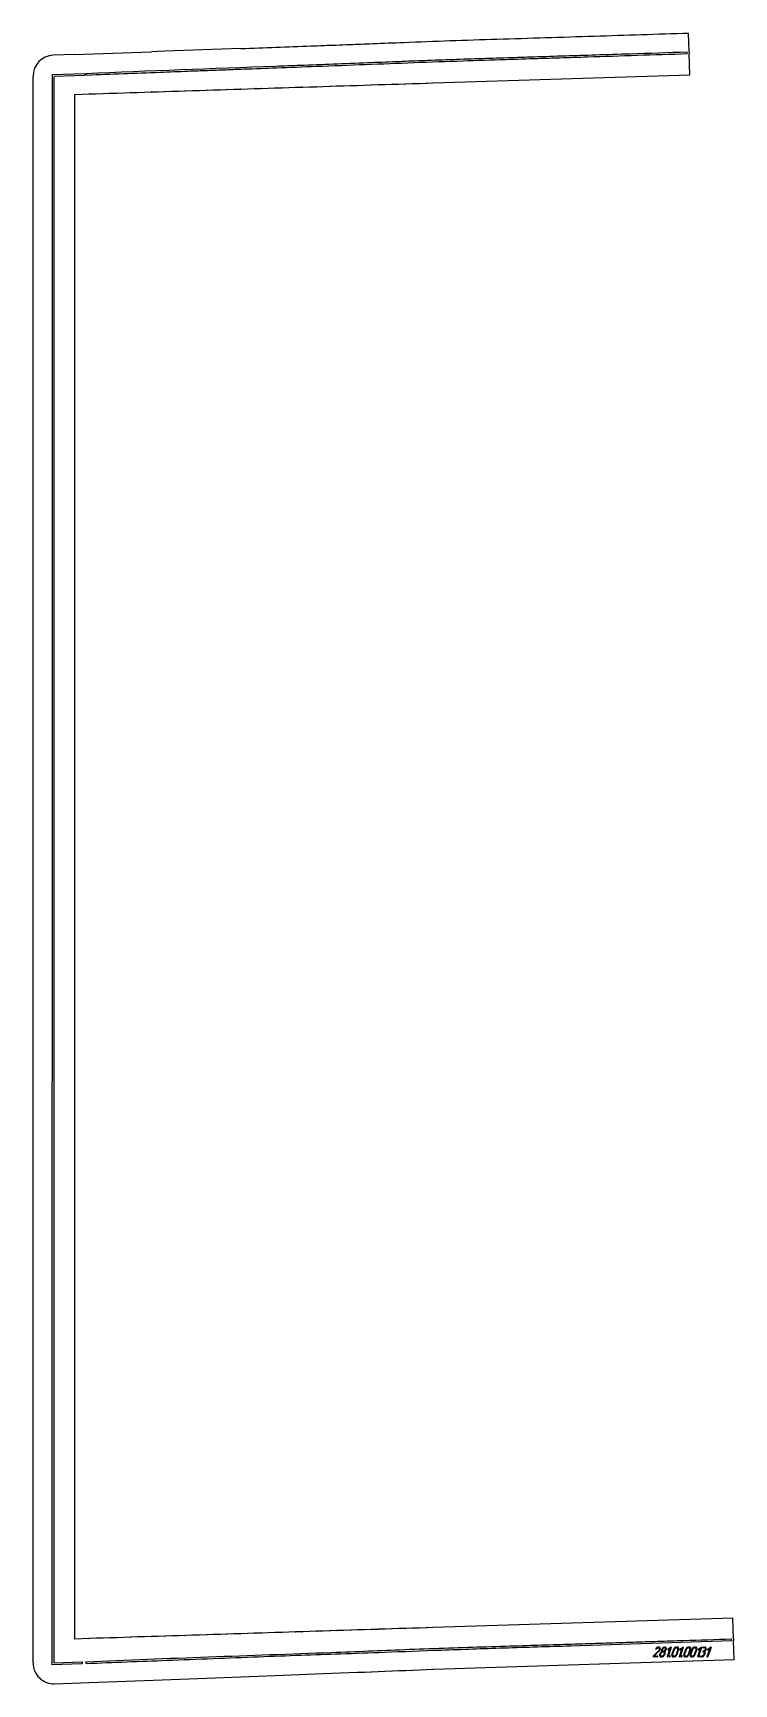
# Model space of a CAD drawing. Header units: millimetres. Extents: x 245 to 1254, y 235 to 2610.
import ezdxf

# ---------------------------------------------------------------- set-up
doc = ezdxf.new("R2010")
doc.units = ezdxf.units.MM
doc.linetypes.add('K5LT32768', pattern=[0])
doc.layers.add('Engraving', color=7, linetype='Continuous')

msp = doc.modelspace()

# ---------------------------------------------------------------- linework, layer by layer
at = {"color": 150, "linetype": 'K5LT32768', "lineweight": 25, "true_color": 0x0080ff}
for p, q in [((1189.1, 2583.1), (1188.3, 2610.1)), ((304.1, 2579.1), (273.7, 2578.1)), ((304.1, 2579.1), (415, 2583)), ((424.7, 2583.4), (415, 2583)), ((424.9, 2583.4), (424.7, 2583.4)), ((434.6, 2583.8), (424.9, 2583.4)), ((544, 2587.8), (434.6, 2583.8)), ((1189.1, 2583.1), (1189.1, 2580.1)), ((1190, 2550.1), (1189.1, 2580.1)), ((244.7, 2547.9), (244.7, 2547.6)), ((244.7, 265.1), (244.7, 2547.6)), ((820.8, 2538.3), (1190, 2550.1)), ((304.7, 2521.8), (325.7, 2522.5)), ((304.7, 299.4), (304.7, 2521.8)), ((325.8, 2522.5), (325.7, 2522.5)), ((325.8, 2522.5), (335.6, 2522.8)), ((335.8, 2522.8), (335.6, 2522.8)), ((335.8, 2522.8), (345.5, 2523.1)), ((345.7, 2523.1), (345.5, 2523.1)), ((345.7, 2523.1), (355.4, 2523.4)), ((355.6, 2523.4), (355.4, 2523.4)), ((355.6, 2523.4), (365.3, 2523.7)), ((365.5, 2523.7), (365.3, 2523.7)), ((365.5, 2523.7), (375.2, 2524)), ((375.4, 2524), (375.2, 2524)), ((375.4, 2524), (385.1, 2524.4)), ((385.3, 2524.4), (385.1, 2524.4)), ((385.3, 2524.4), (395, 2524.7)), ((395.2, 2524.7), (395, 2524.7)), ((395.2, 2524.7), (404.9, 2525)), ((405.1, 2525), (404.9, 2525)), ((405.1, 2525), (414.8, 2525.3)), ((415, 2525.3), (414.8, 2525.3)), ((415, 2525.3), (424.7, 2525.6)), ((424.9, 2525.6), (424.7, 2525.6)), ((424.9, 2525.6), (434.6, 2525.9)), ((434.8, 2525.9), (434.6, 2525.9)), ((434.8, 2525.9), (444.5, 2526.3)), ((444.7, 2526.3), (444.5, 2526.3)), ((444.7, 2526.3), (454.4, 2526.6)), ((454.6, 2526.6), (454.4, 2526.6)), ((454.6, 2526.6), (464.3, 2526.9)), ((464.5, 2526.9), (464.3, 2526.9)), ((464.5, 2526.9), (474.2, 2527.2)), ((474.4, 2527.2), (474.2, 2527.2)), ((474.4, 2527.2), (484.1, 2527.5)), ((484.3, 2527.5), (484.1, 2527.5)), ((484.3, 2527.5), (494, 2527.8)), ((494.2, 2527.9), (494, 2527.8)), ((494.2, 2527.9), (503.9, 2528.2)), ((504.1, 2528.2), (503.9, 2528.2)), ((504.1, 2528.2), (513.8, 2528.5)), ((514, 2528.5), (513.8, 2528.5)), ((514, 2528.5), (523.7, 2528.8)), ((523.9, 2528.8), (523.7, 2528.8)), ((523.9, 2528.8), (533.6, 2529.1)), ((533.8, 2529.1), (533.6, 2529.1)), ((533.8, 2529.1), (543.5, 2529.4)), ((543.7, 2529.4), (543.5, 2529.4)), ((543.7, 2529.4), (553.3, 2529.7)), ((553.6, 2529.8), (553.3, 2529.7)), ((553.6, 2529.8), (563.2, 2530.1)), ((563.5, 2530.1), (563.2, 2530.1)), ((563.5, 2530.1), (573.1, 2530.4)), ((573.4, 2530.4), (573.1, 2530.4)), ((573.4, 2530.4), (583, 2530.7)), ((583.3, 2530.7), (583, 2530.7)), ((583.3, 2530.7), (592.9, 2531)), ((593.2, 2531), (592.9, 2531)), ((593.2, 2531), (602.8, 2531.3)), ((603.1, 2531.3), (602.8, 2531.3)), ((603.1, 2531.3), (612.7, 2531.6)), ((613, 2531.7), (612.7, 2531.6)), ((613, 2531.7), (622.6, 2532)), ((622.9, 2532), (622.6, 2532)), ((622.9, 2532), (632.5, 2532.3)), ((632.8, 2532.3), (632.5, 2532.3)), ((632.8, 2532.3), (642.4, 2532.6)), ((642.7, 2532.6), (642.4, 2532.6)), ((642.7, 2532.6), (652.3, 2532.9)), ((652.6, 2532.9), (652.3, 2532.9)), ((652.6, 2532.9), (662.2, 2533.2)), ((662.5, 2533.2), (662.2, 2533.2)), ((662.5, 2533.2), (672.1, 2533.5)), ((672.4, 2533.6), (672.1, 2533.5)), ((672.4, 2533.6), (682, 2533.9)), ((682.3, 2533.9), (682, 2533.9)), ((682.3, 2533.9), (691.9, 2534.2)), ((692.2, 2534.2), (691.9, 2534.2)), ((692.2, 2534.2), (701.8, 2534.5)), ((702, 2534.5), (701.8, 2534.5)), ((702, 2534.5), (711.7, 2534.8)), ((711.9, 2534.8), (711.7, 2534.8)), ((711.9, 2534.8), (721.6, 2535.1)), ((721.8, 2535.1), (721.6, 2535.1)), ((721.8, 2535.1), (731.5, 2535.5)), ((731.7, 2535.5), (731.5, 2535.5)), ((731.7, 2535.5), (741.4, 2535.8)), ((741.6, 2535.8), (741.4, 2535.8)), ((741.6, 2535.8), (751.3, 2536.1)), ((751.5, 2536.1), (751.3, 2536.1)), ((751.5, 2536.1), (761.2, 2536.4)), ((761.4, 2536.4), (761.2, 2536.4)), ((761.4, 2536.4), (771.1, 2536.7)), ((771.3, 2536.7), (771.1, 2536.7)), ((771.3, 2536.7), (781, 2537)), ((781.2, 2537), (781, 2537)), ((781.2, 2537), (790.9, 2537.4)), ((791.1, 2537.4), (790.9, 2537.4)), ((791.1, 2537.4), (800.8, 2537.7)), ((801, 2537.7), (800.8, 2537.7)), ((801, 2537.7), (810.7, 2538)), ((810.9, 2538), (810.7, 2538)), ((810.9, 2538), (820.7, 2538.3)), ((820.8, 2538.3), (820.7, 2538.3)), ((602.8, 308.9), (593.2, 308.6)), ((602.8, 308.9), (603.1, 308.9)), ((612.7, 309.2), (603.1, 308.9)), ((612.7, 309.2), (613, 309.2)), ((622.6, 309.6), (613, 309.2)), ((622.6, 309.6), (622.9, 309.6)), ((632.5, 309.9), (622.9, 309.6)), ((632.5, 309.9), (632.8, 309.9)), ((642.4, 310.2), (632.8, 309.9)), ((642.4, 310.2), (642.7, 310.2)), ((652.3, 310.5), (642.7, 310.2)), ((652.3, 310.5), (652.6, 310.5)), ((662.2, 310.8), (652.6, 310.5)), ((662.2, 310.8), (662.5, 310.8)), ((672.1, 311.1), (662.5, 310.8)), ((672.1, 311.1), (672.4, 311.1)), ((682, 311.5), (672.4, 311.1)), ((682, 311.5), (682.3, 311.5)), ((691.9, 311.8), (682.3, 311.5)), ((691.9, 311.8), (692.2, 311.8)), ((701.8, 312.1), (692.2, 311.8)), ((701.8, 312.1), (702, 312.1)), ((711.7, 312.4), (702, 312.1)), ((711.7, 312.4), (711.9, 312.4)), ((721.6, 312.7), (711.9, 312.4)), ((721.6, 312.7), (721.8, 312.7)), ((731.5, 313), (721.8, 312.7)), ((731.5, 313), (731.7, 313)), ((741.4, 313.3), (731.7, 313)), ((741.4, 313.3), (741.6, 313.4)), ((751.3, 313.7), (741.6, 313.4)), ((751.3, 313.7), (751.5, 313.7)), ((761.2, 314), (751.5, 313.7)), ((761.2, 314), (761.4, 314)), ((771.1, 314.3), (761.4, 314)), ((771.1, 314.3), (771.3, 314.3)), ((781, 314.6), (771.3, 314.3)), ((781, 314.6), (781.2, 314.6)), ((790.9, 314.9), (781.2, 314.6)), ((790.9, 314.9), (791.1, 314.9)), ((800.8, 315.2), (791.1, 314.9)), ((800.8, 315.2), (801, 315.2)), ((810.7, 315.6), (801, 315.2)), ((810.7, 315.6), (810.9, 315.6)), ((820.7, 315.9), (810.9, 315.6)), ((820.7, 315.9), (820.8, 315.9)), ((1251.9, 329.6), (820.8, 315.9)), ((1252.7, 299.6), (1251.9, 329.6)), ((325.7, 300.1), (304.7, 299.4)), ((325.7, 300.1), (325.8, 300.1)), ((335.6, 300.4), (325.8, 300.1)), ((335.6, 300.4), (335.8, 300.4)), ((345.5, 300.7), (335.8, 300.4)), ((345.5, 300.7), (345.7, 300.7)), ((355.4, 301), (345.7, 300.7)), ((355.4, 301), (355.6, 301)), ((365.3, 301.3), (355.6, 301)), ((365.3, 301.3), (365.5, 301.3)), ((375.2, 301.7), (365.5, 301.3)), ((375.2, 301.7), (375.4, 301.7)), ((385.1, 302), (375.4, 301.7)), ((385.1, 302), (385.3, 302)), ((395, 302.3), (385.3, 302)), ((395, 302.3), (395.2, 302.3)), ((404.9, 302.6), (395.2, 302.3)), ((404.9, 302.6), (405.1, 302.6)), ((414.8, 302.9), (405.1, 302.6)), ((414.8, 302.9), (415, 302.9)), ((424.7, 303.2), (415, 302.9)), ((424.7, 303.2), (424.9, 303.2)), ((434.6, 303.6), (424.9, 303.2)), ((434.6, 303.6), (434.8, 303.6)), ((444.5, 303.9), (434.8, 303.6)), ((444.5, 303.9), (444.7, 303.9)), ((454.4, 304.2), (444.7, 303.9)), ((454.4, 304.2), (454.6, 304.2)), ((464.3, 304.5), (454.6, 304.2)), ((464.3, 304.5), (464.5, 304.5)), ((474.2, 304.8), (464.5, 304.5)), ((474.2, 304.8), (474.4, 304.8)), ((484.1, 305.1), (474.4, 304.8)), ((484.1, 305.1), (484.3, 305.1)), ((494, 305.4), (484.3, 305.1)), ((494, 305.4), (494.2, 305.5)), ((503.9, 305.8), (494.2, 305.5)), ((503.9, 305.8), (504.1, 305.8)), ((513.8, 306.1), (504.1, 305.8)), ((513.8, 306.1), (514, 306.1)), ((523.7, 306.4), (514, 306.1)), ((523.7, 306.4), (523.9, 306.4)), ((533.6, 306.7), (523.9, 306.4)), ((533.6, 306.7), (533.8, 306.7)), ((543.5, 307), (533.8, 306.7)), ((543.5, 307), (543.7, 307)), ((553.3, 307.3), (543.7, 307)), ((553.3, 307.3), (553.6, 307.4)), ((563.2, 307.7), (553.6, 307.4)), ((563.2, 307.7), (563.5, 307.7)), ((573.1, 308), (563.5, 307.7)), ((573.1, 308), (573.4, 308)), ((583, 308.3), (573.4, 308)), ((583, 308.3), (583.3, 308.3)), ((592.9, 308.6), (583.3, 308.3)), ((592.9, 308.6), (593.2, 308.6)), ((1252.7, 299.6), (1252.8, 296.6)), ((1253.6, 269.7), (1252.8, 296.6)), ((821.7, 255.9), (1253.6, 269.7)), ((325.7, 236.7), (405.1, 239.9)), ((405.1, 239.9), (494.2, 243.3)), ((494.2, 243.3), (593.2, 247.1)), ((593.2, 247.1), (662.5, 249.6)), ((662.5, 249.6), (711.9, 251.5)), ((711.9, 251.5), (721.6, 251.9)), ((721.6, 251.9), (721.8, 251.9)), ((721.8, 251.9), (731.5, 252.3)), ((731.5, 252.3), (731.5, 252.3)), ((731.5, 252.3), (731.7, 252.3)), ((731.7, 252.3), (741.4, 252.7)), ((741.4, 252.7), (741.6, 252.7)), ((741.6, 252.7), (751.3, 253.1)), ((751.3, 253.1), (751.5, 253.1)), ((751.5, 253.1), (761.2, 253.5)), ((761.2, 253.5), (761.4, 253.5)), ((761.4, 253.5), (771.1, 253.9)), ((771.1, 253.9), (771.3, 253.9)), ((771.3, 253.9), (781, 254.2)), ((781, 254.2), (781.2, 254.3)), ((781.2, 254.3), (790.9, 254.6)), ((790.9, 254.6), (791.1, 254.7)), ((791.1, 254.7), (800.8, 255)), ((800.8, 255), (801, 255.1)), ((801, 255.1), (810.7, 255.4)), ((810.7, 255.4), (810.9, 255.4)), ((810.9, 255.4), (820.7, 255.8)), ((820.7, 255.8), (820.8, 255.8)), ((820.8, 255.8), (821.7, 255.9)), ((275.7, 235), (325.7, 236.7))]:
    msp.add_line(p, q, dxfattribs=at)
for centre, major_axis, ratio, start_param, end_param in [((274.7, 2547.9), (0, -30.2), 0.993891, 3.175204, 4.712389), ((274.7, 265.1), (0, 30.2), 0.993719, 1.570796, 3.175671)]:
    msp.add_ellipse(centre, major_axis=major_axis, ratio=ratio, start_param=start_param, end_param=end_param, dxfattribs=at)
msp.add_open_spline([(544, 2587.8), (577.6, 2588.9), (617.6, 2590.5), (663.1, 2592.2), (681.8, 2592.9), (705, 2593.8), (737.6, 2595.1), (785.6, 2596.9), (845.3, 2599.2), (913.2, 2601.4), (982.4, 2603.5), (1074.2, 2606.4), (1143, 2608.7), (1188.3, 2610.1)], degree=3, knots=[0, 0, 0, 0, 2.029445, 2.421757, 2.759207, 3.161607, 3.827186, 4.729216, 6.067238, 7.442647, 8.839719, 10.256102, 13, 13, 13, 13], dxfattribs=at)
at = {"layer": 'Engraving', "color": 150, "linetype": 'K5LT32768', "lineweight": 25, "true_color": 0x0080ff}
for p, q in [((1186.1, 2580), (1186.1, 2583)), ((272.2, 2550.5), (319.3, 2552.1)), ((319.4, 2549.1), (275.2, 2547.6)), ((319.3, 2552.1), (319.4, 2549.1)), ((322.3, 2549.2), (320.8, 2552.1)), ((1140.8, 285.2), (1140.9, 285.4)), ((1152.7, 287.5), (1153.2, 287.7)), ((1153.2, 287.7), (1153.6, 287.7)), ((1153.6, 287.7), (1153.9, 287.7)), ((1156, 285.1), (1155.9, 284.8)), ((1156.1, 285.9), (1156, 285.4)), ((1156, 285.4), (1156, 285.1)), ((1157.7, 274.3), (1161.7, 286.1)), ((1158.4, 284.6), (1162.4, 287.6)), ((1163.1, 287.2), (1158.7, 274.3)), ((1161.7, 286.1), (1158.9, 283.9)), ((1170.5, 286.7), (1171.5, 286.7)), ((1170.8, 287.7), (1171.8, 287.7)), ((1175.1, 274.3), (1179.1, 286.1)), ((1175.8, 284.6), (1179.8, 287.6)), ((1180.5, 287.2), (1176.1, 274.3)), ((1179.1, 286.1), (1176.3, 283.9)), ((1187.9, 286.7), (1188.9, 286.7)), ((1188.2, 287.7), (1189.2, 287.7)), ((1196.8, 286.7), (1197.8, 286.7)), ((1197.1, 287.7), (1198.1, 287.7)), ((1201.4, 274.3), (1205.4, 286.1)), ((1202.1, 284.6), (1206.1, 287.6)), ((1206.8, 287.2), (1202.4, 274.3)), ((1205.4, 286.1), (1202.6, 283.9)), ((1211.1, 286.7), (1209.1, 286.7)), ((1209.4, 287.7), (1211.4, 287.7)), ((1215.1, 274.3), (1219.1, 286.1)), ((1215.8, 284.6), (1219.8, 287.6)), ((1220.5, 287.2), (1216.1, 274.3)), ((1219.1, 286.1), (1216.3, 283.9)), ((1249.7, 299.6), (1249.8, 296.6)), ((315.5, 263.5), (271.9, 262.1)), ((274.9, 265.2), (315.4, 266.5)), ((315.4, 266.5), (315.5, 263.5)), ((321.9, 263.7), (320.5, 266.7)), ((1137.1, 274.6), (1145.4, 282.9)), ((1143.2, 273.8), (1137.3, 273.8)), ((1146.1, 282.3), (1138.6, 274.8)), ((1138.6, 274.8), (1143.6, 274.8)), ((1145.4, 282.9), (1145.7, 283.2)), ((1145.7, 283.2), (1146, 283.6)), ((1146.7, 276.8), (1147.4, 278.8)), ((1147.7, 276.8), (1148.4, 278.8)), ((1149.7, 273.8), (1148.7, 273.8)), ((1150, 274.8), (1149, 274.8)), ((1149.6, 283.8), (1149.9, 284.8)), ((1150.6, 283.8), (1150.9, 284.8)), ((1151, 280.8), (1152, 280.8)), ((1153.3, 278.8), (1152.7, 276.8)), ((1154.3, 278.8), (1153.7, 276.8)), ((1154.9, 284.8), (1154.5, 283.8)), ((1155.9, 284.8), (1155.5, 283.8)), ((1164.1, 276.8), (1166.8, 284.8)), ((1165.1, 276.8), (1167.8, 284.8)), ((1167.1, 273.8), (1166.1, 273.8)), ((1167.4, 274.8), (1166.4, 274.8)), ((1172.8, 284.8), (1170.1, 276.8)), ((1173.8, 284.8), (1171.1, 276.8)), ((1181.5, 276.8), (1184.2, 284.8)), ((1182.5, 276.8), (1185.2, 284.8)), ((1184.5, 273.8), (1183.5, 273.8)), ((1184.8, 274.8), (1183.8, 274.8)), ((1190.2, 284.8), (1187.5, 276.8)), ((1191.2, 284.8), (1188.5, 276.8)), ((1190.4, 276.8), (1193.1, 284.8)), ((1191.4, 276.8), (1194.1, 284.8)), ((1193.4, 273.8), (1192.4, 273.8)), ((1193.7, 274.8), (1192.7, 274.8)), ((1199.1, 284.8), (1196.4, 276.8)), ((1200.1, 284.8), (1197.4, 276.8)), ((1207.2, 273.8), (1204.7, 273.8)), ((1205, 274.8), (1207.5, 274.8)), ((1209.6, 280.8), (1209.1, 280.8)), ((1210.2, 276.8), (1210.9, 278.8)), ((1211.9, 278.8), (1211.2, 276.8)), ((1212.1, 283.8), (1212.4, 284.8)), ((1212.9, 283.2), (1212.8, 283)), ((1213.1, 283.8), (1212.9, 283.4)), ((1212.9, 283.4), (1212.9, 283.2)), ((1213.4, 284.8), (1213.1, 283.8))]:
    msp.add_line(p, q, dxfattribs=at)
for points, knots in [([(320.8, 2552.1), (411.7, 2555.9), (514.5, 2559.6), (633.1, 2564), (677.3, 2565.7), (723.3, 2567.4), (765.4, 2569.1), (804.7, 2570.7), (844.1, 2572.1), (885.7, 2573.4), (926.4, 2574.7), (968.1, 2576), (1010.3, 2577.4), (1056.5, 2578.9), (1114.9, 2580.7), (1158.8, 2582.1), (1186.1, 2583)], [0, 0, 0, 0, 5.041615, 5.702637, 6.579307, 7.493699, 8.256786, 8.915718, 9.672328, 10.445604, 11.221926, 11.926636, 12.760649, 13.565908, 14.485732, 16, 16, 16, 16]), ([(1186.1, 2580), (1138.4, 2578.5), (1077.3, 2576.5), (1005.8, 2574.2), (966.6, 2573), (920, 2571.5), (860.5, 2569.6), (793.2, 2567.2), (723.1, 2564.4), (657.2, 2561.9), (599, 2559.8), (555.4, 2558.1), (522.2, 2556.9), (495.2, 2555.9), (463.6, 2554.7), (405.8, 2552.5), (357.2, 2550.6), (322.3, 2549.2)], [0, 0, 0, 0, 2.817704, 3.604321, 4.224462, 5.132705, 6.353511, 7.73409, 9.105544, 10.492817, 11.624466, 12.543385, 13.067211, 13.587255, 14.134489, 14.935307, 17, 17, 17, 17]), ([(320.5, 266.7), (438.4, 271.8), (574.1, 276.3), (727, 282.1), (781, 284.4), (835.4, 286.4), (890.5, 288.1), (940.9, 289.7), (987.2, 291.2), (1028.7, 292.5), (1068.9, 293.8), (1106.8, 295), (1144.1, 296.2), (1191.4, 297.7), (1226.8, 298.8), (1249.7, 299.6)], [0, 0, 0, 0, 5.714258, 6.569806, 7.405848, 8.326876, 9.208079, 10.070872, 10.766395, 11.450012, 12.083258, 12.711149, 13.285654, 13.890057, 15, 15, 15, 15]), ([(1249.8, 296.6), (1172.7, 294.1), (1063.7, 290.6), (924.4, 286.3), (835.1, 283.2), (756.6, 280.2), (689.3, 277.8), (628.8, 275.7), (567.6, 273.4), (503.4, 270.8), (421, 267.6), (360.3, 265.4), (321.9, 263.7)], [0, 0, 0, 0, 2.992286, 4.228189, 5.402356, 6.457785, 7.272741, 8.014606, 8.80173, 9.647085, 10.507341, 12, 12, 12, 12])]:
    msp.add_open_spline(points, degree=3, knots=knots, dxfattribs=at)
for points, degree in [([(272.2, 2550.5), (272.1, 1787.7), (272, 1024.9), (271.9, 262.1)], 3), ([(274.9, 265.2), (275, 1026), (275.1, 1786.8), (275.2, 2547.6)], 3), ([(1140.8, 285.2), (1140.8, 285), (1140.9, 284.9)], 2), ([(1142.8, 287.2), (1141.8, 286.6), (1140.9, 285.4)], 2), ([(1141.7, 285), (1142.4, 286), (1143.1, 286.4)], 2), ([(1144.9, 287.7), (1143.8, 287.7), (1142.8, 287.2)], 2), ([(1143.1, 286.4), (1143.9, 286.7), (1144.6, 286.7)], 2), ([(1144.6, 286.7), (1145.1, 286.7), (1145.5, 286.5)], 2), ([(1147.1, 286.8), (1146.3, 287.7), (1144.9, 287.7)], 2), ([(1145.5, 286.5), (1145.9, 286.3), (1146.1, 286)], 2), ([(1146.1, 286), (1146.7, 285.3), (1146.4, 284.3)], 2), ([(1147.4, 284.3), (1147.9, 285.8), (1147.1, 286.8)], 2), ([(1151.5, 286.9), (1150.3, 285.9), (1149.9, 284.8)], 2), ([(1152, 286.2), (1151.2, 285.6), (1150.9, 284.8)], 2), ([(1152.7, 287.5), (1152.1, 287.3), (1151.5, 286.9)], 2), ([(1153.6, 286.7), (1152.7, 286.7), (1152, 286.2)], 2), ([(1154.8, 286.2), (1154.4, 286.7), (1153.6, 286.7)], 2), ([(1155.7, 286.9), (1155.1, 287.7), (1153.9, 287.7)], 2), ([(1154.9, 284.8), (1155.2, 285.6), (1154.8, 286.2)], 2), ([(1156.1, 285.9), (1156, 286.5), (1155.7, 286.9)], 2), ([(1162.8, 287.7), (1162.6, 287.7), (1162.4, 287.6)], 2), ([(1163.1, 287.6), (1163, 287.7), (1162.8, 287.7)], 2), ([(1163.1, 287.2), (1163.2, 287.5), (1163.1, 287.6)], 2), ([(1168.4, 286.8), (1167.2, 286), (1166.8, 284.8)], 2), ([(1168.9, 286.2), (1168.1, 285.6), (1167.8, 284.8)], 2), ([(1170.8, 287.7), (1169.6, 287.7), (1168.4, 286.8)], 2), ([(1170.5, 286.7), (1169.6, 286.7), (1168.9, 286.2)], 2), ([(1172.7, 286.2), (1172.3, 286.7), (1171.5, 286.7)], 2), ([(1173.6, 286.9), (1173, 287.7), (1171.8, 287.7)], 2), ([(1172.8, 284.8), (1173.1, 285.6), (1172.7, 286.2)], 2), ([(1173.8, 284.8), (1174.2, 286), (1173.6, 286.9)], 2), ([(1180.2, 287.7), (1180, 287.7), (1179.8, 287.6)], 2), ([(1180.5, 287.6), (1180.4, 287.7), (1180.2, 287.7)], 2), ([(1180.5, 287.2), (1180.6, 287.5), (1180.5, 287.6)], 2), ([(1185.8, 286.8), (1184.6, 286), (1184.2, 284.8)], 2), ([(1186.3, 286.2), (1185.5, 285.6), (1185.2, 284.8)], 2), ([(1188.2, 287.7), (1187, 287.7), (1185.8, 286.8)], 2), ([(1187.9, 286.7), (1187.1, 286.7), (1186.3, 286.2)], 2), ([(1190.1, 286.2), (1189.7, 286.7), (1188.9, 286.7)], 2), ([(1191, 286.9), (1190.4, 287.7), (1189.2, 287.7)], 2), ([(1190.2, 284.8), (1190.5, 285.6), (1190.1, 286.2)], 2), ([(1191.2, 284.8), (1191.6, 286), (1191, 286.9)], 2), ([(1194.7, 286.8), (1193.5, 286), (1193.1, 284.8)], 2), ([(1195.2, 286.2), (1194.4, 285.6), (1194.1, 284.8)], 2), ([(1197.1, 287.7), (1195.9, 287.7), (1194.7, 286.8)], 2), ([(1196.8, 286.7), (1195.9, 286.7), (1195.2, 286.2)], 2), ([(1199, 286.2), (1198.6, 286.7), (1197.8, 286.7)], 2), ([(1199.9, 286.9), (1199.3, 287.7), (1198.1, 287.7)], 2), ([(1199.1, 284.8), (1199.4, 285.6), (1199, 286.2)], 2), ([(1200.1, 284.8), (1200.5, 286), (1199.9, 286.9)], 2), ([(1206.5, 287.7), (1206.3, 287.7), (1206.1, 287.6)], 2), ([(1206.8, 287.6), (1206.7, 287.7), (1206.5, 287.7)], 2), ([(1206.8, 287.2), (1206.9, 287.5), (1206.8, 287.6)], 2), ([(1208.8, 287.2), (1208.7, 287), (1208.8, 286.9)], 2), ([(1209, 287.5), (1208.8, 287.4), (1208.8, 287.2)], 2), ([(1208.8, 286.9), (1208.9, 286.7), (1209.1, 286.7)], 2), ([(1209.4, 287.7), (1209.2, 287.7), (1209, 287.5)], 2), ([(1211.1, 286.7), (1211.9, 286.7), (1212.3, 286.2)], 2), ([(1213.3, 286.9), (1212.7, 287.7), (1211.4, 287.7)], 2), ([(1212.3, 286.2), (1212.7, 285.6), (1212.4, 284.8)], 2), ([(1213.4, 284.8), (1213.8, 286), (1213.3, 286.9)], 2), ([(1220.2, 287.7), (1220, 287.7), (1219.8, 287.6)], 2), ([(1220.5, 287.6), (1220.4, 287.7), (1220.2, 287.7)], 2), ([(1220.5, 287.2), (1220.6, 287.5), (1220.5, 287.6)], 2), ([(1137.1, 274.6), (1137, 274.5), (1137, 274.4)], 2), ([(1137, 274.4), (1136.9, 274.1), (1137, 274)], 2), ([(1137, 274), (1137.1, 273.8), (1137.3, 273.8)], 2), ([(1140.9, 284.9), (1141, 284.7), (1141.2, 284.7)], 2), ([(1141.2, 284.7), (1141.4, 284.7), (1141.5, 284.8)], 2), ([(1141.5, 284.8), (1141.6, 284.9), (1141.7, 285)], 2), ([(1143.2, 273.8), (1143.5, 273.8), (1143.7, 274)], 2), ([(1143.9, 274.7), (1143.8, 274.8), (1143.6, 274.8)], 2), ([(1143.7, 274), (1143.8, 274.1), (1143.9, 274.3)], 2), ([(1143.9, 274.3), (1144, 274.5), (1143.9, 274.7)], 2), ([(1146.4, 284.3), (1146.3, 284), (1146, 283.6)], 2), ([(1146.1, 282.3), (1146.6, 282.9), (1146.9, 283.4)], 2), ([(1146.7, 276.8), (1146.3, 275.5), (1146.9, 274.7)], 2), ([(1146.9, 283.4), (1147.2, 283.8), (1147.4, 284.3)], 2), ([(1146.9, 274.7), (1147.5, 273.8), (1148.7, 273.8)], 2), ([(1148.3, 280.2), (1147.6, 279.6), (1147.4, 278.8)], 2), ([(1147.7, 276.8), (1147.4, 276), (1147.8, 275.4)], 2), ([(1147.8, 275.4), (1148.2, 274.8), (1149, 274.8)], 2), ([(1149.9, 281.4), (1148.9, 280.9), (1148.3, 280.2)], 2), ([(1149.4, 280.2), (1148.6, 279.6), (1148.4, 278.8)], 2), ([(1149.6, 283.8), (1149.3, 283.1), (1149.4, 282.5)], 2), ([(1149.4, 282.5), (1149.5, 281.9), (1149.9, 281.4)], 2), ([(1151, 280.8), (1150.2, 280.8), (1149.4, 280.2)], 2), ([(1149.7, 273.8), (1150.9, 273.8), (1152.1, 274.7)], 2), ([(1150, 274.8), (1150.8, 274.8), (1151.6, 275.4)], 2), ([(1150.6, 283.8), (1150.3, 282.9), (1150.7, 282.3)], 2), ([(1150.7, 282.3), (1151, 281.8), (1151.9, 281.8)], 2), ([(1151.6, 275.4), (1152.4, 276), (1152.7, 276.8)], 2), ([(1151.9, 281.8), (1152.7, 281.8), (1153.5, 282.3)], 2), ([(1153.2, 280.2), (1152.9, 280.8), (1152, 280.8)], 2), ([(1152.1, 274.7), (1153.2, 275.6), (1153.7, 276.8)], 2), ([(1153.3, 278.8), (1153.6, 279.6), (1153.2, 280.2)], 2), ([(1153.5, 282.3), (1154.2, 282.9), (1154.5, 283.8)], 2), ([(1153.6, 281.4), (1154.4, 281.9), (1154.8, 282.5)], 2), ([(1154.4, 280.4), (1154.2, 281.1), (1153.6, 281.4)], 2), ([(1154.3, 278.8), (1154.6, 279.6), (1154.4, 280.4)], 2), ([(1154.8, 282.5), (1155.3, 283), (1155.5, 283.8)], 2), ([(1157.7, 274.3), (1157.6, 274.1), (1157.7, 273.9)], 2), ([(1157.7, 273.9), (1158, 273.8), (1158.1, 273.8)], 2), ([(1158.4, 284.6), (1158.2, 284.3), (1158.1, 284.3)], 2), ([(1158.1, 284.3), (1158.1, 284.1), (1158.2, 283.9)], 2), ([(1158.1, 273.8), (1158.3, 273.8), (1158.5, 273.9)], 2), ([(1158.2, 283.9), (1158.3, 283.8), (1158.5, 283.8)], 2), ([(1158.5, 283.8), (1158.7, 283.8), (1158.9, 283.9)], 2), ([(1158.5, 273.9), (1158.6, 274.1), (1158.7, 274.3)], 2), ([(1160.3, 274.6), (1160.2, 274.3), (1160.3, 274)], 2), ([(1160.6, 275), (1160.3, 274.7), (1160.3, 274.6)], 2), ([(1160.3, 274), (1160.4, 273.8), (1160.7, 273.8)], 2), ([(1161.3, 275.3), (1160.9, 275.3), (1160.6, 275)], 2), ([(1160.7, 273.8), (1161.1, 273.8), (1161.4, 274.1)], 2), ([(1161.7, 275.1), (1161.5, 275.3), (1161.3, 275.3)], 2), ([(1161.4, 274.1), (1161.7, 274.3), (1161.7, 274.6)], 2), ([(1161.7, 274.6), (1161.8, 274.8), (1161.7, 275.1)], 2), ([(1164.1, 276.8), (1163.7, 275.5), (1164.3, 274.7)], 2), ([(1164.3, 274.7), (1164.9, 273.8), (1166.1, 273.8)], 2), ([(1165.1, 276.8), (1164.8, 276), (1165.2, 275.4)], 2), ([(1165.2, 275.4), (1165.6, 274.8), (1166.4, 274.8)], 2), ([(1167.1, 273.8), (1168.3, 273.8), (1169.5, 274.7)], 2), ([(1167.4, 274.8), (1168.2, 274.8), (1169, 275.4)], 2), ([(1169, 275.4), (1169.8, 275.9), (1170.1, 276.8)], 2), ([(1169.5, 274.7), (1170.7, 275.6), (1171.1, 276.8)], 2), ([(1175.1, 274.3), (1175, 274.1), (1175.2, 273.9)], 2), ([(1175.2, 273.9), (1175.4, 273.8), (1175.5, 273.8)], 2), ([(1175.8, 284.6), (1175.6, 284.3), (1175.5, 284.3)], 2), ([(1175.5, 284.3), (1175.5, 284.1), (1175.6, 283.9)], 2), ([(1175.5, 273.8), (1175.7, 273.8), (1175.9, 273.9)], 2), ([(1175.6, 283.9), (1175.7, 283.8), (1175.9, 283.8)], 2), ([(1175.9, 283.8), (1176.1, 283.8), (1176.3, 283.9)], 2), ([(1175.9, 273.9), (1176.1, 274.1), (1176.1, 274.3)], 2), ([(1177.7, 274.6), (1177.6, 274.3), (1177.7, 274)], 2), ([(1178, 275), (1177.7, 274.7), (1177.7, 274.6)], 2), ([(1177.7, 274), (1177.8, 273.8), (1178.2, 273.8)], 2), ([(1178.7, 275.3), (1178.3, 275.3), (1178, 275)], 2), ([(1178.2, 273.8), (1178.5, 273.8), (1178.8, 274.1)], 2), ([(1179.1, 275.1), (1178.9, 275.3), (1178.7, 275.3)], 2), ([(1178.8, 274.1), (1179.1, 274.3), (1179.2, 274.6)], 2), ([(1179.2, 274.6), (1179.3, 274.8), (1179.1, 275.1)], 2), ([(1181.5, 276.8), (1181.1, 275.5), (1181.7, 274.7)], 2), ([(1181.7, 274.7), (1182.3, 273.8), (1183.5, 273.8)], 2), ([(1182.5, 276.8), (1182.2, 276), (1182.6, 275.4)], 2), ([(1182.6, 275.4), (1183, 274.8), (1183.8, 274.8)], 2), ([(1184.5, 273.8), (1185.7, 273.8), (1186.9, 274.7)], 2), ([(1184.8, 274.8), (1185.6, 274.8), (1186.4, 275.4)], 2), ([(1186.4, 275.4), (1187.2, 275.9), (1187.5, 276.8)], 2), ([(1186.9, 274.7), (1188.1, 275.6), (1188.5, 276.8)], 2), ([(1190.4, 276.8), (1190, 275.5), (1190.6, 274.7)], 2), ([(1190.6, 274.7), (1191.2, 273.8), (1192.4, 273.8)], 2), ([(1191.4, 276.8), (1191.1, 276), (1191.5, 275.4)], 2), ([(1191.5, 275.4), (1191.9, 274.8), (1192.7, 274.8)], 2), ([(1193.4, 273.8), (1194.6, 273.8), (1195.8, 274.7)], 2), ([(1193.7, 274.8), (1194.5, 274.8), (1195.3, 275.4)], 2), ([(1195.3, 275.4), (1196.1, 275.9), (1196.4, 276.8)], 2), ([(1195.8, 274.7), (1197, 275.6), (1197.4, 276.8)], 2), ([(1201.4, 274.3), (1201.3, 274.1), (1201.5, 273.9)], 2), ([(1201.5, 273.9), (1201.7, 273.8), (1201.8, 273.8)], 2), ([(1202.1, 284.6), (1201.9, 284.3), (1201.8, 284.3)], 2), ([(1201.8, 284.3), (1201.8, 284.1), (1201.9, 283.9)], 2), ([(1201.8, 273.8), (1202, 273.8), (1202.2, 273.9)], 2), ([(1201.9, 283.9), (1202, 283.8), (1202.2, 283.8)], 2), ([(1202.2, 283.8), (1202.4, 283.8), (1202.6, 283.9)], 2), ([(1202.2, 273.9), (1202.4, 274.1), (1202.4, 274.3)], 2), ([(1204.4, 274.3), (1204.3, 274.1), (1204.4, 274)], 2), ([(1204.6, 274.6), (1204.4, 274.4), (1204.4, 274.3)], 2), ([(1204.4, 274), (1204.5, 273.8), (1204.7, 273.8)], 2), ([(1205, 274.8), (1204.8, 274.8), (1204.6, 274.6)], 2), ([(1207.2, 273.8), (1208.4, 273.8), (1209.6, 274.7)], 2), ([(1209.1, 275.4), (1208.4, 274.8), (1207.5, 274.8)], 2), ([(1209, 281.6), (1208.8, 281.4), (1208.7, 281.3)], 2), ([(1208.7, 281.3), (1208.7, 281.1), (1208.7, 280.9)], 2), ([(1208.7, 280.9), (1208.8, 280.8), (1209.1, 280.8)], 2), ([(1209.4, 281.8), (1209.1, 281.8), (1209, 281.6)], 2), ([(1210.2, 276.8), (1209.9, 276), (1209.1, 275.4)], 2), ([(1211, 282.3), (1210.2, 281.8), (1209.4, 281.8)], 2), ([(1209.6, 280.8), (1210.4, 280.8), (1210.8, 280.2)], 2), ([(1209.6, 274.7), (1210.8, 275.6), (1211.2, 276.8)], 2), ([(1210.8, 280.2), (1211.1, 279.6), (1210.9, 278.8)], 2), ([(1212.1, 283.8), (1211.8, 282.9), (1211, 282.3)], 2), ([(1211.2, 281.4), (1211.9, 281.9), (1212.3, 282.5)], 2), ([(1211.9, 280.4), (1211.7, 281.1), (1211.2, 281.4)], 2), ([(1211.9, 278.8), (1212.1, 279.6), (1211.9, 280.4)], 2), ([(1212.3, 282.5), (1212.6, 282.8), (1212.8, 283)], 2), ([(1215.1, 274.3), (1215.1, 274.1), (1215.2, 273.9)], 2), ([(1215.2, 273.9), (1215.4, 273.8), (1215.5, 273.8)], 2), ([(1215.6, 284.3), (1215.5, 284.1), (1215.6, 283.9)], 2), ([(1215.5, 273.8), (1215.7, 273.8), (1215.9, 273.9)], 2), ([(1215.8, 284.6), (1215.6, 284.3), (1215.6, 284.3)], 2), ([(1215.6, 283.9), (1215.7, 283.8), (1215.9, 283.8)], 2), ([(1215.9, 283.8), (1216.1, 283.8), (1216.3, 283.9)], 2), ([(1215.9, 273.9), (1216.1, 274.1), (1216.1, 274.3)], 2)]:
    msp.add_open_spline(points, degree=degree, dxfattribs=at)

doc.saveas('drawing.dxf')
